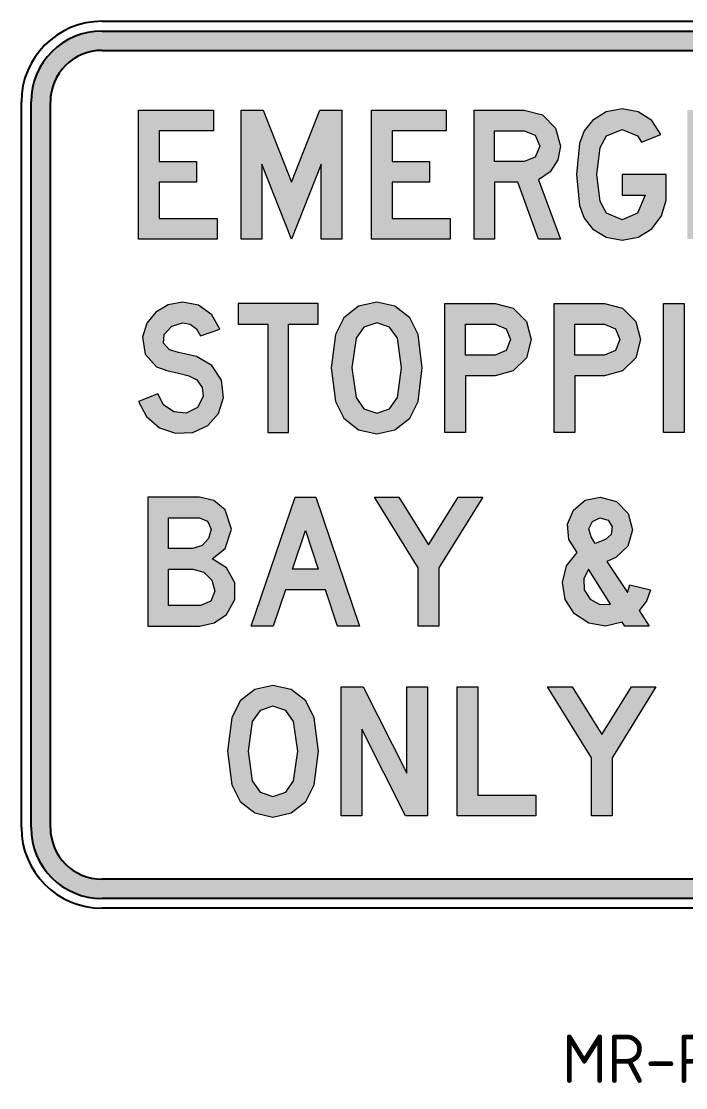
# Model space of a CAD drawing. Extents: x 42 to 327, y 159 to 248.
# Drawn here: x 220.6 to 275.5, y 159.5 to 247.6 of the extents above; entities that cross this region are included whole.
import ezdxf
from ezdxf.enums import TextEntityAlignment as Align

# ---------------------------------------------------------------- set-up
doc = ezdxf.new("R2010")
doc.units = 0
for name, color, linetype in [('L18', 4, 'CONTINUOUS'), ('L35', 3, 'CONTINUOUS'), ('T25', 1, 'CONTINUOUS')]:
    doc.layers.add(name, color=color, linetype=linetype)
doc.styles.add('ISO', font='iso3098b.shx')

msp = doc.modelspace()

# ---------------------------------------------------------------- hatches: boundary and pattern name
at = {"layer": 'L18'}
h = msp.add_hatch(color=256, dxfattribs=at)
h.paths.add_polyline_path([(270.2013579565243, 240.4181665096162), (268.8864532005567, 240.1650297651519), (267.7473378504672, 239.4548405654047), (267.0652749556605, 238.5829251122498), (266.685569838964, 237.5352202532168), (266.4394646707347, 234.9757265036329), (266.685569838964, 232.416232754049), (267.0652749556605, 231.3755594712511), (267.7473378504672, 230.4966124418611), (268.8864532005567, 229.7864232421139), (270.2013579565243, 229.5403180738847), (271.5162627124918, 229.7864232421139), (272.6553780625814, 230.4966124418611), (273.44994617715, 231.5654120295994), (273.8296512938466, 232.8451589043914), (273.8296512938466, 234.9757265036329), (270.2013579565243, 234.9757265036329), (270.2013579565243, 233.2670534784986), (272.1209782687122, 233.2670534784986), (271.4811048313163, 231.776359316653), (270.2013579565243, 231.2419595227838), (268.9216110817324, 231.776359316653), (268.3872112878632, 232.7396852608645), (268.1270429671637, 234.9757265036329), (268.3872112878632, 237.2187993226364), (268.9216110817324, 238.1750936906128), (270.2013579565243, 238.7094934844819), (271.4811048313163, 238.1750936906128), (271.8045573381318, 237.6406938967436), (273.4007251435042, 238.2805673341396), (272.6553780625814, 239.4548405654047), (271.5162627124918, 240.1650297651519)])
h.paths.add_polyline_path([(262.1220768623706, 240.3126928660894), (263.6198026004514, 239.9118930206876), (264.7096969168951, 238.8219987042439), (265.1104967622969, 237.3242729661632), (264.885486322773, 236.1851576160736), (264.2526444616122, 235.2077685193919), (263.2963500936358, 234.5468003532905), (265.1104967622969, 229.6457917174115), (263.2963500936358, 229.6457917174115), (261.5876770685015, 234.3358530662369), (259.6680567563135, 234.3358530662369), (259.6680567563135, 229.6457917174115), (257.9664153074144, 229.6457917174115), (257.9664153074144, 240.3126928660894)])
h.paths.add_polyline_path([(262.1220768623706, 238.6040198409551), (263.0291501967012, 238.2313463004937), (263.4018237371626, 237.3242729661632), (263.0291501967012, 236.4171996318326), (262.1220768623706, 236.0445260913712), (259.6680567563135, 236.0445260913712), (259.6680567563135, 238.6040198409551)], flags=16)
h.paths.add_polyline_path([(230.2409102123339, 240.3126928660894), (236.42869729924, 240.3126928660894), (236.42869729924, 238.6040198409551), (231.9495832374681, 238.6040198409551), (231.9495832374681, 236.0445260913712), (235.0364452046861, 236.0445260913712), (235.0364452046861, 234.3358530662369), (231.9495832374681, 234.3358530662369), (231.9495832374681, 231.3474331663107), (236.7451182298203, 231.3474331663107), (236.7451182298203, 229.6457917174115), (230.2409102123339, 229.6457917174115)])
h.paths.add_polyline_path([(238.7139595756542, 240.3126928660894), (240.5281062443153, 240.3126928660894), (242.8696211306104, 234.3358530662369), (245.2181675931407, 240.3126928660894), (247.0323142618018, 240.3126928660894), (247.0323142618018, 229.6457917174115), (245.3236412366675, 229.6457917174115), (245.3236412366675, 235.8265472280825), (242.8696211306104, 229.6457917174115), (240.4226326007884, 235.8265472280825), (240.4226326007884, 229.6457917174115), (238.7139595756542, 229.6457917174115)])
h.paths.add_polyline_path([(249.493365944094, 240.3126928660894), (255.674121454765, 240.3126928660894), (255.674121454765, 238.6040198409551), (251.1950073929932, 238.6040198409551), (251.1950073929932, 236.0445260913712), (254.2889009364463, 236.0445260913712), (254.2889009364463, 234.3358530662369), (251.1950073929932, 234.3358530662369), (251.1950073929932, 231.3474331663107), (255.9975739615806, 231.3474331663107), (255.9975739615806, 229.6457917174115), (249.493365944094, 229.6457917174115)])
h.paths.add_polyline_path([(275.5805137763916, 240.3126928660894), (281.7683008632977, 240.3126928660894), (281.7683008632977, 238.6040198409551), (277.2891868015259, 238.6040198409551), (277.2891868015259, 236.0445260913712), (280.383080344979, 236.0445260913712), (280.383080344979, 234.3358530662369), (277.2891868015259, 234.3358530662369), (277.2891868015259, 231.3474331663107), (282.0847217938781, 231.3474331663107), (282.0847217938781, 229.6457917174115), (275.5805137763916, 229.6457917174115)])
h.paths.add_polyline_path([(284.0535631397119, 240.3126928660894), (285.867709808373, 240.3126928660894), (289.4889715694601, 233.1615798349718), (289.4889715694601, 240.3126928660894), (291.1976445945945, 240.3126928660894), (291.1976445945945, 229.6457917174115), (289.3834979259333, 229.6457917174115), (285.7622361648462, 236.789873172294), (285.7622361648462, 229.6457917174115), (284.0535631397119, 229.6457917174115)])
h.paths.add_polyline_path([(296.8229055826909, 240.4181665096162), (298.1378103386585, 240.1650297651519), (299.276925688748, 239.4548405654047), (300.1277464131976, 238.2805673341396), (298.5315786078252, 237.5352202532168), (298.1026524574829, 238.1750936906128), (296.8229055826909, 238.7094934844819), (295.543158707899, 238.1750936906128), (295.0087589140298, 237.2187993226364), (294.7485905933303, 234.9757265036329), (295.0087589140298, 232.7396852608645), (295.543158707899, 231.776359316653), (296.8229055826909, 231.2419595227838), (298.1026524574829, 231.776359316653), (298.5315786078252, 232.5217063975758), (300.2332200567244, 232.0998118234685), (299.276925688748, 230.4966124418611), (298.1378103386585, 229.7864232421139), (296.8229055826909, 229.5403180738847), (295.5080008267234, 229.7864232421139), (294.3688854766338, 230.4966124418611), (293.6868225818271, 231.3755594712511), (293.3071174651306, 232.416232754049), (293.0610122969014, 234.9757265036329), (293.3071174651306, 237.5352202532168), (293.6868225818271, 238.5829251122498), (294.3688854766338, 239.4548405654047), (295.5080008267234, 240.1650297651519)])
h.paths.add_polyline_path([(301.5316419763477, 240.3126928660894), (303.5567359320624, 240.3126928660894), (306.0037244618844, 236.3609470219517), (308.4577445679415, 240.3126928660894), (310.4828385236562, 240.3126928660894), (306.8615767625691, 234.4413267097637), (306.8615767625691, 229.6457917174115), (305.1529037374348, 229.6457917174115), (305.1529037374348, 234.4413267097637)])
h = msp.add_hatch(color=256, dxfattribs=at)
h.paths.add_polyline_path([(270.0255685506463, 221.3313045423983), (269.6528950101849, 220.4242312080677), (268.7458216758543, 220.0445260913712), (266.2918015697973, 220.0445260913712), (266.2918015697973, 222.6110514171902), (268.7458216758543, 222.6110514171902), (269.6528950101849, 222.2313463004937)], flags=16)
h.paths.add_polyline_path([(233.862171973421, 222.716525060717), (234.5090769870521, 222.6040198409551), (235.0434767809213, 222.2243147242586), (235.3598977115017, 221.6477254729787), (236.956065516874, 222.1821252668479), (236.3021289270079, 223.3774932268184), (235.205203034329, 224.172061341387), (233.862171973421, 224.4181665096162), (232.6878987421558, 224.2142507987977), (231.6683201880634, 223.6025036663422), (230.9229731071405, 222.6743356033063), (230.5573311429143, 221.5422518294519), (230.775310006203, 220.1359365824278), (231.7316043741794, 219.0882317233948), (232.582425098629, 218.7647792165793), (233.5457510428405, 218.5538319295256), (234.3965717672901, 218.342884642472), (235.0645715096265, 217.9983374069511), (235.4864660837338, 217.3795586982605), (235.5708449985553, 216.6342116173377), (235.1137925432724, 215.7060435543018), (234.1856244802365, 215.248991099019), (233.159014349909, 215.3614963187809), (232.3152252016944, 215.9380855700608), (231.8370780177062, 216.8451589043913), (230.2409102123339, 216.2052854669953), (230.9018783784351, 214.960696473379), (231.9706779661735, 214.0465915628133), (233.3066774508465, 213.5895391075305), (234.7200242741057, 213.6457917174114), (235.957581691487, 214.2153493924562), (236.8576234495824, 215.2278963703136), (237.2724864474545, 216.5287379738109), (237.0896654653413, 217.9772426782457), (236.2880657745376, 219.1937053669216), (235.0364452046861, 219.9390524478444), (233.5457510428405, 220.2625049546599), (232.8004039619178, 220.4734522417136), (232.3081936254593, 221.021915188053), (232.3714778115754, 221.7531991165055), (232.990256520266, 222.4282304350771)])
h.paths.add_polyline_path([(249.9293236706716, 213.5403180738846), (251.4340809849875, 213.8778337331704), (252.6505436736633, 214.8270965249117), (253.339638144705, 216.2052854669953), (253.6912169564611, 218.982758079868), (253.339638144705, 221.7531991165055), (252.6505436736633, 223.1384196348243), (251.4340809849875, 224.0876824265656), (249.9293236706716, 224.4181665096162), (248.4175347801207, 224.0876824265656), (247.2010720914448, 223.1384196348243), (246.511977620403, 221.7531991165055), (246.167430384882, 218.982758079868), (246.511977620403, 216.2052854669953), (247.2010720914448, 214.8270965249117), (248.4175347801207, 213.8778337331704)])
h.paths.add_polyline_path([(249.9293236706716, 215.248991099019), (250.9910916821748, 215.6076014870101), (251.6309651195708, 216.5287379738109), (251.9825439313268, 218.982758079868), (251.6309651195708, 221.4367781859251), (250.9910916821748, 222.3579146727259), (249.9293236706716, 222.716525060717), (248.8605240829333, 222.3579146727259), (248.2206506455373, 221.4367781859251), (247.8761034100164, 218.982758079868), (248.2206506455373, 216.5287379738109), (248.8605240829333, 215.6076014870101)], flags=16)
h.paths.add_polyline_path([(259.7102462137244, 224.3126928660894), (261.2079719518051, 223.9189245969227), (262.2978662682487, 222.8219987042438), (262.6916345374155, 221.3313045423983), (262.2978662682487, 219.8335788043176), (261.2079719518051, 218.7366529116388), (259.7102462137244, 218.342884642472), (257.2562261076673, 218.342884642472), (257.2562261076673, 213.6457917174114), (255.5545846587681, 213.6457917174114), (255.5545846587681, 224.3126928660894)])
h.paths.add_polyline_path([(260.9899930885163, 221.3313045423983), (260.6173195480549, 220.4242312080677), (259.7102462137244, 220.0445260913712), (257.2562261076673, 220.0445260913712), (257.2562261076673, 222.6110514171902), (259.7102462137244, 222.6110514171902), (260.6173195480549, 222.2313463004937)], flags=16)
h.paths.add_polyline_path([(268.7458216758543, 224.3126928660894), (270.2435474139351, 223.9189245969227), (271.3334417303788, 222.8219987042438), (271.7342415757807, 221.3313045423983), (271.3334417303788, 219.8335788043176), (270.2435474139351, 218.7366529116388), (268.7458216758543, 218.342884642472), (266.2918015697973, 218.342884642472), (266.2918015697973, 213.6457917174114), (264.5901601208981, 213.6457917174114), (264.5901601208981, 224.3126928660894)])
h.paths.add_polyline_path([(290.6056884716696, 224.4713520652884), (289.290783715702, 224.2252468970592), (288.1516683656125, 223.515057697312), (287.4696054708058, 222.6361106679219), (287.0899003541093, 221.5954373851241), (286.8437951858801, 219.0359436355401), (287.0899003541093, 216.4764498859563), (287.4696054708058, 215.4287450269233), (288.1516683656125, 214.5568295737683), (289.290783715702, 213.839608797786), (290.6056884716696, 213.5935036295568), (291.9205932276371, 213.839608797786), (293.0597085777267, 214.5568295737683), (293.8542766922953, 215.6185975852715), (294.2339818089918, 216.8983444600635), (294.2339818089918, 219.0359436355401), (290.6056884716696, 219.0359436355401), (290.6056884716696, 217.3272706104059), (292.5253087838575, 217.3272706104059), (291.8854353464615, 215.8365764485603), (290.6056884716696, 215.3021766546911), (289.3259415968776, 215.8365764485603), (288.7915418030084, 216.7928708165367), (288.531373482309, 219.0359436355401), (288.7915418030084, 221.2719848783085), (289.3259415968776, 222.23531082252), (290.6056884716696, 222.7697106163892), (291.8854353464615, 222.23531082252), (292.2088878532771, 221.7009110286509), (293.8050556586495, 222.3407844660468), (293.0597085777267, 223.515057697312), (291.9205932276371, 224.2252468970592)])
h.paths.add_polyline_path([(238.4819175598952, 224.3126928660894), (238.4819175598952, 222.6110514171902), (240.9359376659524, 222.6110514171902), (240.9359376659524, 213.6457917174114), (242.6375791148516, 213.6457917174114), (242.6375791148516, 222.6110514171902), (245.0915992209086, 222.6110514171902), (245.0915992209086, 224.3126928660894)])
h.paths.add_polyline_path([(273.6257355830281, 224.3126928660894), (275.3273770319273, 224.3126928660894), (275.3273770319273, 213.6457917174114), (273.6257355830281, 213.6457917174114)])
h.paths.add_polyline_path([(277.7884287142195, 224.3126928660894), (279.6025753828806, 224.3126928660894), (283.2308687202029, 217.1686114112069), (283.2308687202029, 224.3126928660894), (284.932510169102, 224.3126928660894), (284.932510169102, 213.6457917174114), (283.1253950766761, 213.6457917174114), (279.4971017393538, 220.7969047485291), (279.4971017393538, 213.6457917174114), (277.7884287142195, 213.6457917174114)])
h = msp.add_hatch(color=256, dxfattribs=at)
h.paths.add_polyline_path([(267.6550620833552, 205.0078520355827), (267.4581779487717, 205.6688202016841), (267.7464725744116, 206.3016620628449), (268.3722828593374, 206.5899566884849), (269.0402826016738, 206.3930725539015), (269.3848298371948, 205.8516411837972), (269.3004509223733, 205.2187993226364), (268.8223037383852, 204.789873172294), (267.9714830139355, 204.4734522417136)], flags=16)
h.paths.add_polyline_path([(272.4505970757074, 197.6457917174114), (270.4255031199927, 197.6457917174114), (270.2075242567038, 197.969244224227), (268.8363668908553, 197.6387601411763), (267.4511463725366, 197.8848653094055), (266.2768731412714, 198.6583386952688), (265.5033997554082, 199.8466750790042), (265.2783893158843, 201.2389271735581), (265.6159049751702, 202.6100845394066), (266.4807888520899, 203.7281051607908), (265.7987259572832, 204.7969047485291), (265.6932523137564, 206.0625884708508), (266.1854626502149, 207.2298301258809), (267.1558201706616, 208.0454929691549), (268.400409164278, 208.3126928660894), (269.7364086489508, 207.940019325628), (270.7137977456326, 206.948567076476), (271.0513134049183, 205.605536015568), (270.6786398644569, 204.26250495466), (269.6801560390699, 203.2991790104484), (268.9277773819119, 202.9757265036329), (270.6364504070463, 200.416232754049), (270.8473976940999, 201.0561061914449), (272.5560707192341, 200.6342116173377), (272.2115234837133, 199.7060435543018), (271.5997763512577, 198.9255385922034)])
h.paths.add_polyline_path([(234.7332221505204, 202.3358530662369), (235.6473270610861, 202.0967794742428), (236.3082952271874, 201.4358113081415), (236.5473688191815, 200.5287379738109), (236.2098531598958, 199.6919804018316), (235.3730955879163, 199.3544647425458), (232.7081281948056, 199.3544647425458), (232.7081281948056, 202.3358530662369)], flags=16)
h.paths.add_polyline_path([(235.2676219443895, 206.6040198409551), (235.9496848391962, 206.3227567915503), (236.2309478886011, 205.6477254729787), (236.0340637540177, 204.8742520871155), (235.4926323839134, 204.2976628358356), (234.7332221505204, 204.0445260913712), (232.7081281948056, 204.0445260913712), (232.7081281948056, 206.6040198409551)], flags=16)
h.paths.add_polyline_path([(231.0064867459064, 208.3126928660894), (231.0064867459064, 197.6457917174114), (235.2676219443895, 197.6457917174114), (236.4840846330654, 197.8989284618758), (237.510694763393, 198.609117661623), (238.1927576581997, 199.8255803502988), (238.1927576581997, 201.2248640210879), (237.510694763393, 202.4483582859988), (236.3364215321279, 203.1937053669216), (237.3981895436311, 204.0445260913712), (237.9325893375002, 205.6477254729787), (237.3981895436311, 207.2438932783511), (236.46298990436, 208.0314298166846), (235.2676219443895, 208.3126928660894)])
h.paths.add_polyline_path([(269.2512298887274, 199.4599383860726), (267.4370832200663, 202.3358530662369), (267.0362833746645, 201.5342533754331), (267.0784728320752, 200.6342116173377), (267.5566200160634, 199.8677698077096), (268.3511881306321, 199.4388436573672)], flags=16)
h.paths.add_polyline_path([(245.0907339448531, 202.3358530662369), (242.9601663456115, 202.3358530662369), (244.0289659333498, 205.5352202532168)], flags=16)
h.paths.add_polyline_path([(239.549851871578, 197.6457917174114), (243.1711136326651, 208.3126928660894), (244.8797866577995, 208.3126928660894), (248.5080799951217, 197.6457917174114), (246.6939333264606, 197.6457917174114), (245.6813863486031, 200.6342116173377), (242.3765455180964, 200.6342116173377), (241.3639985402392, 197.6457917174114)])
h.paths.add_polyline_path([(249.7297553263342, 208.3126928660894), (251.754849282049, 208.3126928660894), (254.2018378118709, 204.3679785981868), (256.655857917928, 208.3126928660894), (258.6809518736428, 208.3126928660894), (255.0596901125556, 202.4483582859988), (255.0596901125556, 197.6457917174114), (253.3510170874213, 197.6457917174114), (253.3510170874213, 202.4483582859988)])
h = msp.add_hatch(color=256, dxfattribs=at)
h.paths.add_polyline_path([(241.3513997262149, 181.8480911989374), (242.8561570405307, 182.1856068582231), (244.0726197292066, 183.1348696499644), (244.7617142002483, 184.5200901682832), (245.1132930120044, 187.2905312049207), (244.7617142002483, 190.0609722415582), (244.0726197292066, 191.446192759877), (242.8561570405307, 192.3954555516183), (241.3513997262149, 192.7329712109041), (239.846642411899, 192.3954555516183), (238.6301797232232, 191.446192759877), (237.9410852521813, 190.0609722415582), (237.5895064404253, 187.2905312049207), (237.9410852521813, 184.5200901682832), (238.6301797232232, 183.1348696499644), (239.846642411899, 182.1856068582231)])
h.paths.add_polyline_path([(241.3513997262149, 183.5567642240717), (242.4131677377181, 183.9153746120628), (243.0600727513491, 184.8365110988636), (243.40461998687, 187.2905312049207), (243.0600727513491, 189.7445513109778), (242.4131677377181, 190.6656877977786), (241.3513997262149, 191.0242981857698), (240.2896317147116, 190.6656877977786), (239.6427267010806, 189.7445513109778), (239.2981794655596, 187.2905312049207), (239.6427267010806, 184.8365110988636), (240.2896317147116, 183.9153746120628)], flags=16)
h.paths.add_polyline_path([(246.9766607143113, 192.6274975673772), (248.7908073829724, 192.6274975673772), (252.4120691440596, 185.4763845362596), (252.4120691440596, 192.6274975673772), (254.1207421691939, 192.6274975673772), (254.1207421691939, 181.9605964186993), (252.3065955005328, 181.9605964186993), (248.6853337394456, 189.1046778735818), (248.6853337394456, 181.9605964186993), (246.9766607143113, 181.9605964186993)])
h.paths.add_polyline_path([(256.5817938514861, 192.6274975673772), (258.2834353003853, 192.6274975673772), (258.2834353003853, 183.6622378675985), (263.0860018689727, 183.6622378675985), (263.0860018689727, 181.9605964186993), (256.5817938514861, 181.9605964186993)])
h.paths.add_polyline_path([(264.0379903050785, 192.6274975673772), (266.0630842607932, 192.6274975673772), (268.5171043668503, 188.6757517232395), (270.9711244729074, 192.6274975673772), (272.9962184286222, 192.6274975673772), (269.3679250912999, 186.7561314110515), (269.3679250912999, 181.9605964186993), (267.6592520661656, 181.9605964186993), (267.6592520661656, 186.7561314110515)])
at = {"layer": 'T25'}
h = msp.add_hatch(color=4, dxfattribs=at)
h.dxf.hatch_style = 1
h.paths.add_polyline_path([(320.7862159266558, 246.8457917174114), (227.2228936287791, 246.8457917174114, 0.4142135623730951), (221.3562269621792, 240.9791250508114), (221.3562269621791, 180.9791250506782, 0.4142135623730951), (227.2228936287791, 175.1124583840781), (320.7862159266558, 175.1124583840781, 0.4142135623730951), (326.6528825932558, 180.9791250506782), (326.6528825932558, 240.9791250508114, 0.4142135623730947)])
h.paths.add_polyline_path([(320.7862159266558, 245.2457917174114, -0.4142135623730951), (325.0528825932557, 240.9791250508114), (325.0528825932558, 180.9791250506781, -0.4142135623730951), (320.7862159266558, 176.7124583840781), (227.2228936287792, 176.7124583840782, -0.4142135623730941), (222.9562269621792, 180.9791250506781), (222.9562269621791, 240.9791250508115, -0.4142135623730958), (227.2228936287791, 245.2457917174115)], flags=16)
h.paths.add_polyline_path([(281.7683008632977, 240.3126928660894), (281.7683008632977, 238.6040198409551), (277.2891868015259, 238.6040198409551), (277.2891868015259, 236.0445260913712), (280.383080344979, 236.0445260913712), (280.383080344979, 234.3358530662369), (277.2891868015259, 234.3358530662369), (277.2891868015259, 231.3474331663107), (282.0847217938781, 231.3474331663107), (282.0847217938781, 229.6457917174115), (275.5805137763916, 229.6457917174115), (275.5805137763916, 240.3126928660894)], flags=0)
h.paths.add_polyline_path([(284.0535631397119, 240.3126928660894), (285.867709808373, 240.3126928660894), (289.4889715694601, 233.1615798349718), (289.4889715694601, 240.3126928660894), (291.1976445945945, 240.3126928660894), (291.1976445945945, 229.6457917174115), (289.3834979259333, 229.6457917174115), (285.7622361648462, 236.789873172294), (285.7622361648462, 229.6457917174115), (284.0535631397119, 229.6457917174115)], flags=0)
h.paths.add_polyline_path([(272.6553780625814, 239.4548405654047), (273.4007251435042, 238.2805673341396), (271.8045573381318, 237.6406938967436), (271.4811048313163, 238.1750936906128), (270.2013579565243, 238.7094934844819), (268.9216110817324, 238.1750936906128), (268.3872112878632, 237.2187993226364), (268.1270429671637, 234.9757265036329), (268.3872112878632, 232.7396852608645), (268.9216110817324, 231.776359316653), (270.2013579565243, 231.2419595227838), (271.4811048313163, 231.776359316653), (272.1209782687122, 233.2670534784986), (270.2013579565243, 233.2670534784986), (270.2013579565243, 234.9757265036329), (273.8296512938466, 234.9757265036329), (273.8296512938466, 232.8451589043914), (273.44994617715, 231.5654120295994), (272.6553780625814, 230.4966124418611), (271.5162627124918, 229.7864232421139), (270.2013579565243, 229.5403180738847), (268.8864532005567, 229.7864232421139), (267.7473378504672, 230.4966124418611), (267.0652749556605, 231.3755594712511), (266.685569838964, 232.416232754049), (266.4394646707347, 234.9757265036329), (266.685569838964, 237.5352202532168), (267.0652749556605, 238.5829251122498), (267.7473378504672, 239.4548405654047), (268.8864532005567, 240.1650297651519), (270.2013579565243, 240.4181665096162), (271.5162627124918, 240.1650297651519)], flags=0)
h.paths.add_polyline_path([(293.6868225818271, 238.5829251122498), (294.3688854766338, 239.4548405654047), (295.5080008267234, 240.1650297651519), (296.8229055826909, 240.4181665096162), (298.1378103386585, 240.1650297651519), (299.276925688748, 239.4548405654047), (300.1277464131976, 238.2805673341396), (298.5315786078252, 237.5352202532168), (298.1026524574829, 238.1750936906128), (296.8229055826909, 238.7094934844819), (295.543158707899, 238.1750936906128), (295.0087589140298, 237.2187993226364), (294.7485905933303, 234.9757265036329), (295.0087589140298, 232.7396852608645), (295.543158707899, 231.776359316653), (296.8229055826909, 231.2419595227838), (298.1026524574829, 231.776359316653), (298.5315786078252, 232.5217063975758), (300.2332200567244, 232.0998118234685), (299.276925688748, 230.4966124418611), (298.1378103386585, 229.7864232421139), (296.8229055826909, 229.5403180738847), (295.5080008267234, 229.7864232421139), (294.3688854766338, 230.4966124418611), (293.6868225818271, 231.3755594712511), (293.3071174651306, 232.416232754049), (293.0610122969014, 234.9757265036329), (293.3071174651306, 237.5352202532168)], flags=0)
h.paths.add_polyline_path([(264.7096969168951, 238.8219987042439), (265.1104967622969, 237.3242729661632), (264.885486322773, 236.1851576160736), (264.2526444616122, 235.2077685193919), (263.2963500936358, 234.5468003532905), (265.1104967622969, 229.6457917174115), (263.2963500936358, 229.6457917174115), (261.5876770685015, 234.3358530662369), (259.6680567563135, 234.3358530662369), (259.6680567563135, 229.6457917174115), (257.9664153074144, 229.6457917174115), (257.9664153074144, 240.3126928660894), (262.1220768623706, 240.3126928660894), (263.6198026004514, 239.9118930206876)], flags=0)
h.paths.add_polyline_path([(263.0291501967012, 238.2313463004937), (263.4018237371626, 237.3242729661632), (263.0291501967012, 236.4171996318326), (262.1220768623706, 236.0445260913712), (259.6680567563135, 236.0445260913712), (259.6680567563135, 238.6040198409551), (262.1220768623706, 238.6040198409551)], flags=0)
h.paths.add_polyline_path([(301.5316419763477, 240.3126928660894), (303.5567359320624, 240.3126928660894), (306.0037244618844, 236.3609470219517), (308.4577445679415, 240.3126928660894), (310.4828385236562, 240.3126928660894), (306.8615767625691, 234.4413267097637), (306.8615767625691, 229.6457917174115), (305.1529037374348, 229.6457917174115), (305.1529037374348, 234.4413267097637)], flags=0)
h.paths.add_polyline_path([(279.6025753828806, 224.3126928660894), (283.2308687202029, 217.1686114112069), (283.2308687202029, 224.3126928660894), (284.932510169102, 224.3126928660894), (284.932510169102, 213.6457917174114), (283.1253950766761, 213.6457917174114), (279.4971017393538, 220.7969047485291), (279.4971017393538, 213.6457917174114), (277.7884287142195, 213.6457917174114), (277.7884287142195, 224.3126928660894)], flags=0)
h.paths.add_polyline_path([(275.3273770319273, 224.3126928660894), (275.3273770319273, 213.6457917174114), (273.6257355830281, 213.6457917174114), (273.6257355830281, 224.3126928660894)], flags=0)
h.paths.add_polyline_path([(289.290783715702, 224.2252468970592), (290.6056884716696, 224.4713520652884), (291.9205932276371, 224.2252468970592), (293.0597085777267, 223.515057697312), (293.8050556586495, 222.3407844660468), (292.2088878532771, 221.7009110286509), (291.8854353464615, 222.23531082252), (290.6056884716696, 222.7697106163892), (289.3259415968776, 222.23531082252), (288.7915418030084, 221.2719848783085), (288.531373482309, 219.0359436355401), (288.7915418030084, 216.7928708165367), (289.3259415968776, 215.8365764485603), (290.6056884716696, 215.3021766546911), (291.8854353464615, 215.8365764485603), (292.5253087838575, 217.3272706104059), (290.6056884716696, 217.3272706104059), (290.6056884716696, 219.0359436355401), (294.2339818089918, 219.0359436355401), (294.2339818089918, 216.8983444600635), (293.8542766922953, 215.6185975852715), (293.0597085777267, 214.5568295737683), (291.9205932276371, 213.839608797786), (290.6056884716696, 213.5935036295568), (289.290783715702, 213.839608797786), (288.1516683656125, 214.5568295737683), (287.4696054708058, 215.4287450269233), (287.0899003541093, 216.4764498859563), (286.8437951858801, 219.0359436355401), (287.0899003541093, 221.5954373851241), (287.4696054708058, 222.6361106679219), (288.1516683656125, 223.515057697312)], flags=0)
h.paths.add_polyline_path([(270.2435474139351, 223.9189245969227), (271.3334417303788, 222.8219987042438), (271.7342415757807, 221.3313045423983), (271.3334417303788, 219.8335788043176), (270.2435474139351, 218.7366529116388), (268.7458216758543, 218.342884642472), (266.2918015697973, 218.342884642472), (266.2918015697973, 213.6457917174114), (264.5901601208981, 213.6457917174114), (264.5901601208981, 224.3126928660894), (268.7458216758543, 224.3126928660894)], flags=0)
h.paths.add_polyline_path([(255.674121454765, 240.3126928660894), (255.674121454765, 238.6040198409551), (251.1950073929932, 238.6040198409551), (251.1950073929932, 236.0445260913712), (254.2889009364463, 236.0445260913712), (254.2889009364463, 234.3358530662369), (251.1950073929932, 234.3358530662369), (251.1950073929932, 231.3474331663107), (255.9975739615806, 231.3474331663107), (255.9975739615806, 229.6457917174115), (249.493365944094, 229.6457917174115), (249.493365944094, 240.3126928660894)], flags=0)
h.paths.add_polyline_path([(269.6528950101849, 222.2313463004937), (270.0255685506463, 221.3313045423983), (269.6528950101849, 220.4242312080677), (268.7458216758543, 220.0445260913712), (266.2918015697973, 220.0445260913712), (266.2918015697973, 222.6110514171902), (268.7458216758543, 222.6110514171902)], flags=0)
h.paths.add_polyline_path([(261.2079719518051, 223.9189245969227), (262.2978662682487, 222.8219987042438), (262.6916345374155, 221.3313045423983), (262.2978662682487, 219.8335788043176), (261.2079719518051, 218.7366529116388), (259.7102462137244, 218.342884642472), (257.2562261076673, 218.342884642472), (257.2562261076673, 213.6457917174114), (255.5545846587681, 213.6457917174114), (255.5545846587681, 224.3126928660894), (259.7102462137244, 224.3126928660894)], flags=0)
h.paths.add_polyline_path([(260.6173195480549, 222.2313463004937), (260.9899930885163, 221.3313045423983), (260.6173195480549, 220.4242312080677), (259.7102462137244, 220.0445260913712), (257.2562261076673, 220.0445260913712), (257.2562261076673, 222.6110514171902), (259.7102462137244, 222.6110514171902)], flags=0)
h.paths.add_polyline_path([(292.9396127224485, 211.5044720286526), (292.9396127224485, 191.5398140286526), (276.9678863224486, 191.5398140286526), (276.9678863224486, 211.5044720286526)], flags=0)
h.paths.add_polyline_path([(247.0323142618018, 240.3126928660894), (247.0323142618018, 229.6457917174115), (245.3236412366675, 229.6457917174115), (245.3236412366675, 235.8265472280825), (242.8696211306104, 229.6457917174115), (240.4226326007884, 235.8265472280825), (240.4226326007884, 229.6457917174115), (238.7139595756542, 229.6457917174115), (238.7139595756542, 240.3126928660894), (240.5281062443153, 240.3126928660894), (242.8696211306104, 234.3358530662369), (245.2181675931407, 240.3126928660894)], flags=0)
h.paths.add_polyline_path([(283.3749703970365, 210.2232378121961, -0.2959908802951486), (283.6901199203391, 209.8965922951824), (284.454824183078, 205.9615277222178, -0.2995208989254643), (284.2804985018288, 205.5375499120894, -0.1251674938925925), (283.4329651066648, 205.2285349988505), (282.4578480594408, 210.2463552647938, -0.1016267208178115)], flags=0)
h.paths.add_polyline_path([(282.0725706457731, 210.1804952707751), (283.0488181007507, 205.1568580796215), (282.1351251079178, 205.1568580796215, 0.5223975615109329), (281.7441457387481, 204.5950469180803, 0.04703282868396844), (285.2588673188953, 197.297023248728, 0.560129286267819), (285.9699388998851, 197.2921824509324, -0.06223295246991491), (286.538206650437, 197.9938519201043), (289.8532554287712, 194.092813237377, -0.1123792257229523), (287.3115814430052, 193.0202122856259, -0.1739657417520737), (287.0339736142928, 193.0675717083538, -0.3041065385459469), (279.2150164984721, 208.5791238685316, -0.1905366460207965), (279.3620570438862, 208.848216561159, -0.1192074332717002)], flags=0)
h.paths.add_polyline_path([(252.6505436736633, 223.1384196348243), (253.339638144705, 221.7531991165055), (253.6912169564611, 218.982758079868), (253.339638144705, 216.2052854669953), (252.6505436736633, 214.8270965249117), (251.4340809849875, 213.8778337331704), (249.9293236706717, 213.5403180738846), (248.4175347801207, 213.8778337331704), (247.2010720914448, 214.8270965249117), (246.511977620403, 216.2052854669953), (246.167430384882, 218.9827580798679), (246.511977620403, 221.7531991165055), (247.2010720914448, 223.1384196348243), (248.4175347801207, 224.0876824265656), (249.9293236706716, 224.4181665096162), (251.4340809849875, 224.0876824265656)], flags=0)
h.paths.add_polyline_path([(250.9910916821748, 222.3579146727259), (251.6309651195708, 221.4367781859251), (251.9825439313268, 218.982758079868), (251.6309651195708, 216.5287379738109), (250.9910916821748, 215.6076014870101), (249.9293236706716, 215.248991099019), (248.8605240829333, 215.6076014870101), (248.2206506455373, 216.5287379738109), (247.8761034100164, 218.982758079868), (248.2206506455373, 221.4367781859251), (248.8605240829333, 222.3579146727259), (249.9293236706716, 222.716525060717)], flags=0)
h.paths.add_polyline_path([(269.7364086489508, 207.940019325628), (270.7137977456326, 206.948567076476), (271.0513134049183, 205.605536015568), (270.6786398644569, 204.26250495466), (269.6801560390699, 203.2991790104484), (268.9277773819119, 202.9757265036329), (270.6364504070463, 200.416232754049), (270.8473976940999, 201.0561061914449), (272.5560707192341, 200.6342116173377), (272.2115234837133, 199.7060435543018), (271.5997763512577, 198.9255385922034), (272.4505970757074, 197.6457917174114), (270.4255031199927, 197.6457917174114), (270.2075242567038, 197.969244224227), (268.8363668908553, 197.6387601411763), (267.4511463725366, 197.8848653094055), (266.2768731412714, 198.6583386952688), (265.5033997554082, 199.8466750790042), (265.2783893158843, 201.2389271735581), (265.6159049751702, 202.6100845394066), (266.4807888520899, 203.7281051607908), (265.7987259572832, 204.7969047485291), (265.6932523137564, 206.0625884708508), (266.1854626502149, 207.2298301258809), (267.1558201706616, 208.0454929691549), (268.400409164278, 208.3126928660894)], flags=0)
h.paths.add_polyline_path([(269.0402826016738, 206.3930725539015), (269.3848298371948, 205.8516411837972), (269.3004509223733, 205.2187993226364), (268.8223037383852, 204.789873172294), (267.9714830139355, 204.4734522417136), (267.6550620833552, 205.0078520355827), (267.4581779487717, 205.6688202016841), (267.7464725744116, 206.3016620628449), (268.3722828593374, 206.5899566884849)], flags=0)
h.paths.add_polyline_path([(245.0915992209086, 224.3126928660894), (245.0915992209086, 222.6110514171902), (242.6375791148516, 222.6110514171902), (242.6375791148516, 213.6457917174114), (240.9359376659524, 213.6457917174114), (240.9359376659524, 222.6110514171902), (238.4819175598952, 222.6110514171902), (238.4819175598952, 224.3126928660894)], flags=0)
h.paths.add_polyline_path([(298.7875048313037, 207.3581107066658), (312.3094605319234, 193.8361550060459), (314.2537279340057, 197.2677557326419, -0.682483024678017), (315.3670330042069, 197.1081062978729), (318.3849937288946, 184.2546868654572), (305.5315742964789, 187.272647590145, -0.682483024678045), (305.37192486171, 188.3859526603462), (308.6759609877091, 190.2579448432636), (295.1816499778053, 203.7522558531674)], flags=0)
h.paths.add_polyline_path([(258.6809518736428, 208.3126928660894), (255.0596901125556, 202.4483582859988), (255.0596901125556, 197.6457917174114), (253.3510170874213, 197.6457917174114), (253.3510170874213, 202.4483582859988), (249.7297553263342, 208.3126928660894), (251.754849282049, 208.3126928660894), (254.2018378118709, 204.3679785981868), (256.655857917928, 208.3126928660894)], flags=0)
h.paths.add_polyline_path([(236.42869729924, 240.3126928660894), (236.42869729924, 238.6040198409551), (231.9495832374681, 238.6040198409551), (231.9495832374681, 236.0445260913712), (235.0364452046861, 236.0445260913712), (235.0364452046861, 234.3358530662369), (231.9495832374681, 234.3358530662369), (231.9495832374681, 231.3474331663107), (236.7451182298203, 231.3474331663107), (236.7451182298203, 229.6457917174115), (230.2409102123339, 229.6457917174115), (230.2409102123339, 240.3126928660894)], flags=0)
h.paths.add_polyline_path([(267.4370832200663, 202.3358530662369), (269.2512298887274, 199.4599383860726), (268.3511881306321, 199.4388436573672), (267.5566200160634, 199.8677698077096), (267.0784728320752, 200.6342116173377), (267.0362833746645, 201.5342533754331)], flags=0)
h.paths.add_polyline_path([(288.0380016049757, 198.6116399457514), (290.6429426503195, 195.5462323262543, -0.2961990961382951), (290.7011134655006, 195.0958149089435, -0.1145505995363155), (290.1359088297893, 194.3905539727003), (286.839765885559, 198.2693449012919, -0.08413469352518646), (287.5586615300028, 198.7259974075447, -0.3270840644366924)], flags=0)
h.paths.add_polyline_path([(236.956065516874, 222.1821252668479), (235.3598977115017, 221.6477254729787), (235.0434767809213, 222.2243147242586), (234.5090769870521, 222.6040198409551), (233.862171973421, 222.716525060717), (232.990256520266, 222.4282304350771), (232.3714778115754, 221.7531991165055), (232.3081936254593, 221.021915188053), (232.8004039619178, 220.4734522417136), (233.5457510428405, 220.2625049546599), (235.0364452046861, 219.9390524478444), (236.2880657745376, 219.1937053669216), (237.0896654653413, 217.9772426782458), (237.2724864474545, 216.5287379738109), (236.8576234495824, 215.2278963703136), (235.957581691487, 214.2153493924562), (234.7200242741057, 213.6457917174114), (233.3066774508465, 213.5895391075305), (231.9706779661735, 214.0465915628133), (230.9018783784351, 214.960696473379), (230.2409102123339, 216.2052854669953), (231.8370780177062, 216.8451589043913), (232.3152252016944, 215.9380855700608), (233.159014349909, 215.3614963187809), (234.1856244802365, 215.248991099019), (235.1137925432724, 215.7060435543018), (235.5708449985553, 216.6342116173377), (235.4864660837338, 217.3795586982605), (235.0645715096265, 217.9983374069511), (234.3965717672901, 218.342884642472), (233.5457510428406, 218.5538319295256), (232.582425098629, 218.7647792165793), (231.7316043741795, 219.0882317233948), (230.775310006203, 220.1359365824278), (230.5573311429143, 221.5422518294519), (230.9229731071405, 222.6743356033063), (231.6683201880634, 223.6025036663422), (232.6878987421558, 224.2142507987977), (233.862171973421, 224.4181665096162), (235.205203034329, 224.172061341387), (236.3021289270079, 223.3774932268184)], flags=0)
h.paths.add_polyline_path([(244.8797866577995, 208.3126928660894), (248.5080799951217, 197.6457917174114), (246.6939333264606, 197.6457917174114), (245.6813863486031, 200.6342116173377), (242.3765455180964, 200.6342116173377), (241.3639985402392, 197.6457917174114), (239.549851871578, 197.6457917174114), (243.1711136326651, 208.3126928660894)], flags=0)
h.paths.add_polyline_path([(272.9962184286222, 192.6274975673772), (269.3679250912999, 186.7561314110515), (269.3679250912999, 181.9605964186993), (267.6592520661656, 181.9605964186993), (267.6592520661656, 186.7561314110515), (264.0379903050785, 192.6274975673772), (266.0630842607932, 192.6274975673772), (268.5171043668503, 188.6757517232395), (270.9711244729074, 192.6274975673772)], flags=0)
h.paths.add_polyline_path([(244.0289659333498, 205.5352202532168), (245.0907339448531, 202.3358530662369), (242.9601663456115, 202.3358530662369)], flags=0)
h.paths.add_polyline_path([(258.2834353003853, 192.6274975673772), (258.2834353003853, 183.6622378675985), (263.0860018689727, 183.6622378675985), (263.0860018689727, 181.9605964186993), (256.5817938514861, 181.9605964186993), (256.5817938514861, 192.6274975673772)], flags=0)
h.paths.add_polyline_path([(237.3981895436311, 207.2438932783511), (237.9325893375002, 205.6477254729787), (237.3981895436311, 204.0445260913712), (236.3364215321279, 203.1937053669216), (237.510694763393, 202.4483582859988), (238.1927576581997, 201.2248640210879), (238.1927576581997, 199.8255803502988), (237.510694763393, 198.609117661623), (236.4840846330654, 197.8989284618758), (235.2676219443895, 197.6457917174114), (231.0064867459064, 197.6457917174114), (231.0064867459064, 208.3126928660894), (235.2676219443895, 208.3126928660894), (236.46298990436, 208.0314298166846)], flags=0)
h.paths.add_polyline_path([(254.1207421691939, 192.6274975673772), (254.1207421691939, 181.9605964186993), (252.3065955005328, 181.9605964186993), (248.6853337394456, 189.1046778735818), (248.6853337394456, 181.9605964186993), (246.9766607143113, 181.9605964186993), (246.9766607143113, 192.6274975673772), (248.7908073829724, 192.6274975673772), (252.4120691440596, 185.4763845362596), (252.4120691440596, 192.6274975673772)], flags=0)
h.paths.add_polyline_path([(235.9496848391962, 206.3227567915503), (236.2309478886011, 205.6477254729787), (236.0340637540177, 204.8742520871155), (235.4926323839134, 204.2976628358356), (234.7332221505203, 204.0445260913712), (232.7081281948056, 204.0445260913712), (232.7081281948056, 206.6040198409551), (235.2676219443895, 206.6040198409551)], flags=0)
h.paths.add_polyline_path([(236.3082952271874, 201.4358113081415), (236.5473688191815, 200.5287379738109), (236.2098531598958, 199.6919804018316), (235.3730955879163, 199.3544647425458), (232.7081281948056, 199.3544647425458), (232.7081281948056, 202.3358530662369), (234.7332221505204, 202.3358530662369), (235.6473270610861, 202.0967794742428)], flags=0)
h.paths.add_polyline_path([(242.8561570405307, 192.3954555516183), (244.0726197292066, 191.446192759877), (244.7617142002483, 190.0609722415582), (245.1132930120044, 187.2905312049207), (244.7617142002483, 184.5200901682832), (244.0726197292066, 183.1348696499644), (242.8561570405307, 182.1856068582231), (241.3513997262149, 181.8480911989374), (239.846642411899, 182.1856068582231), (238.6301797232232, 183.1348696499644), (237.9410852521813, 184.5200901682832), (237.5895064404253, 187.2905312049207), (237.9410852521813, 190.0609722415582), (238.6301797232232, 191.446192759877), (239.8466424118991, 192.3954555516183), (241.3513997262149, 192.7329712109041)], flags=0)
h.paths.add_polyline_path([(242.4131677377181, 190.6656877977786), (243.0600727513491, 189.7445513109778), (243.40461998687, 187.2905312049207), (243.0600727513491, 184.8365110988636), (242.4131677377181, 183.9153746120628), (241.3513997262149, 183.5567642240717), (240.2896317147115, 183.9153746120628), (239.6427267010806, 184.8365110988636), (239.2981794655596, 187.2905312049207), (239.6427267010806, 189.7445513109778), (240.2896317147116, 190.6656877977786), (241.3513997262149, 191.0242981857698)], flags=0)

# ---------------------------------------------------------------- linework, layer by layer
at = {"layer": 'L18'}
for p, q in [((227.2228936287791, 246.8457917174114), (320.7862159266558, 246.8457917174114)), ((227.2228936287791, 245.2457917174115), (320.7862159266558, 245.2457917174114)), ((221.3562269621792, 180.9791250506781), (221.3562269621792, 240.9791250508114)), ((222.9562269621792, 180.9791250506781), (222.9562269621791, 240.9791250508114)), ((320.7862159266558, 176.7124583840781), (227.2228936287792, 176.7124583840781)), ((320.7862159266558, 175.1124583840781), (227.2228936287792, 175.1124583840781))]:
    msp.add_line(p, q, dxfattribs=at)
at = {"layer": 'L18', "lineweight": 0}
for points in [[(230.2409102123339, 240.3126928660894), (236.42869729924, 240.3126928660894), (236.42869729924, 238.6040198409551), (231.9495832374681, 238.6040198409551), (231.9495832374681, 236.0445260913712), (235.0364452046861, 236.0445260913712), (235.0364452046861, 234.3358530662369), (231.9495832374681, 234.3358530662369), (231.9495832374681, 231.3474331663107), (236.7451182298203, 231.3474331663107), (236.7451182298203, 229.6457917174115), (230.2409102123339, 229.6457917174115), (230.2409102123339, 240.3126928660894), (230.2409102123339, 240.3126928660894)], [(238.7139595756542, 240.3126928660894), (240.5281062443153, 240.3126928660894), (242.8696211306104, 234.3358530662369), (245.2181675931407, 240.3126928660894), (247.0323142618018, 240.3126928660894), (247.0323142618018, 229.6457917174115), (245.3236412366675, 229.6457917174115), (245.3236412366675, 235.8265472280825), (242.8696211306104, 229.6457917174115), (240.4226326007884, 235.8265472280825), (240.4226326007884, 229.6457917174115), (238.7139595756542, 229.6457917174115), (238.7139595756542, 240.3126928660894), (238.7139595756542, 240.3126928660894)], [(249.493365944094, 240.3126928660894), (255.674121454765, 240.3126928660894), (255.674121454765, 238.6040198409551), (251.1950073929932, 238.6040198409551), (251.1950073929932, 236.0445260913712), (254.2889009364463, 236.0445260913712), (254.2889009364463, 234.3358530662369), (251.1950073929932, 234.3358530662369), (251.1950073929932, 231.3474331663107), (255.9975739615806, 231.3474331663107), (255.9975739615806, 229.6457917174115), (249.493365944094, 229.6457917174115), (249.493365944094, 240.3126928660894), (249.493365944094, 240.3126928660894)], [(238.4819175598952, 224.3126928660894), (238.4819175598952, 222.6110514171902), (240.9359376659524, 222.6110514171902), (240.9359376659524, 213.6457917174114), (242.6375791148516, 213.6457917174114), (242.6375791148516, 222.6110514171902), (245.0915992209086, 222.6110514171902), (245.0915992209086, 224.3126928660894), (238.4819175598952, 224.3126928660894), (238.4819175598952, 224.3126928660894)], [(273.6257355830281, 224.3126928660894), (275.3273770319273, 224.3126928660894), (275.3273770319273, 213.6457917174114), (273.6257355830281, 213.6457917174114), (273.6257355830281, 224.3126928660894), (273.6257355830281, 224.3126928660894)], [(239.549851871578, 197.6457917174114), (243.1711136326651, 208.3126928660894), (244.8797866577995, 208.3126928660894), (248.5080799951217, 197.6457917174114), (246.6939333264606, 197.6457917174114), (245.6813863486031, 200.6342116173377), (242.3765455180964, 200.6342116173377), (241.3639985402392, 197.6457917174114), (239.549851871578, 197.6457917174114), (239.549851871578, 197.6457917174114)], [(249.7297553263342, 208.3126928660894), (251.754849282049, 208.3126928660894), (254.2018378118709, 204.3679785981868), (256.655857917928, 208.3126928660894), (258.6809518736428, 208.3126928660894), (255.0596901125556, 202.4483582859988), (255.0596901125556, 197.6457917174114), (253.3510170874213, 197.6457917174114), (253.3510170874213, 202.4483582859988), (249.7297553263342, 208.3126928660894), (249.7297553263342, 208.3126928660894)], [(245.0907339448531, 202.3358530662369), (242.9601663456115, 202.3358530662369), (244.0289659333498, 205.5352202532168), (245.0907339448531, 202.3358530662369), (245.0907339448531, 202.3358530662369)], [(269.2512298887274, 199.4599383860726), (267.4370832200663, 202.3358530662369), (267.0362833746645, 201.5342533754331), (267.0784728320752, 200.6342116173377), (267.5566200160634, 199.8677698077096), (268.3511881306321, 199.4388436573672), (269.2512298887274, 199.4599383860726), (269.2512298887274, 199.4599383860726)], [(246.9766607143113, 192.6274975673772), (248.7908073829724, 192.6274975673772), (252.4120691440596, 185.4763845362596), (252.4120691440596, 192.6274975673772), (254.1207421691939, 192.6274975673772), (254.1207421691939, 181.9605964186993), (252.3065955005328, 181.9605964186993), (248.6853337394456, 189.1046778735818), (248.6853337394456, 181.9605964186993), (246.9766607143113, 181.9605964186993), (246.9766607143113, 192.6274975673772), (246.9766607143113, 192.6274975673772)], [(256.5817938514861, 192.6274975673772), (258.2834353003853, 192.6274975673772), (258.2834353003853, 183.6622378675985), (263.0860018689727, 183.6622378675985), (263.0860018689727, 181.9605964186993), (256.5817938514861, 181.9605964186993), (256.5817938514861, 192.6274975673772), (256.5817938514861, 192.6274975673772)], [(264.0379903050785, 192.6274975673772), (266.0630842607932, 192.6274975673772), (268.5171043668503, 188.6757517232395), (270.9711244729074, 192.6274975673772), (272.9962184286222, 192.6274975673772), (269.3679250912999, 186.7561314110515), (269.3679250912999, 181.9605964186993), (267.6592520661656, 181.9605964186993), (267.6592520661656, 186.7561314110515), (264.0379903050785, 192.6274975673772), (264.0379903050785, 192.6274975673772)]]:
    msp.add_lwpolyline(points, dxfattribs=at)
for points in [[(262.1220768623706, 240.3126928660894), (263.6198026004514, 239.9118930206876), (264.7096969168951, 238.8219987042439), (265.1104967622969, 237.3242729661632), (264.885486322773, 236.1851576160736), (264.2526444616122, 235.2077685193919), (263.2963500936358, 234.5468003532905), (265.1104967622969, 229.6457917174115), (263.2963500936358, 229.6457917174115), (261.5876770685015, 234.3358530662369), (259.6680567563135, 234.3358530662369), (259.6680567563135, 229.6457917174115), (257.9664153074144, 229.6457917174115), (257.9664153074144, 240.3126928660894)], [(270.2013579565243, 240.4181665096162), (268.8864532005567, 240.1650297651519), (267.7473378504672, 239.4548405654047), (267.0652749556605, 238.5829251122498), (266.685569838964, 237.5352202532168), (266.4394646707347, 234.9757265036329), (266.685569838964, 232.416232754049), (267.0652749556605, 231.3755594712511), (267.7473378504672, 230.4966124418611), (268.8864532005567, 229.7864232421139), (270.2013579565243, 229.5403180738847), (271.5162627124918, 229.7864232421139), (272.6553780625814, 230.4966124418611), (273.44994617715, 231.5654120295994), (273.8296512938466, 232.8451589043914), (273.8296512938466, 234.9757265036329), (270.2013579565243, 234.9757265036329), (270.2013579565243, 233.2670534784986), (272.1209782687122, 233.2670534784986), (271.4811048313163, 231.776359316653), (270.2013579565243, 231.2419595227838), (268.9216110817324, 231.776359316653), (268.3872112878632, 232.7396852608645), (268.1270429671637, 234.9757265036329), (268.3872112878632, 237.2187993226364), (268.9216110817324, 238.1750936906128), (270.2013579565243, 238.7094934844819), (271.4811048313163, 238.1750936906128), (271.8045573381318, 237.6406938967436), (273.4007251435042, 238.2805673341396), (272.6553780625814, 239.4548405654047), (271.5162627124918, 240.1650297651519)], [(262.1220768623706, 238.6040198409551), (263.0291501967012, 238.2313463004937), (263.4018237371626, 237.3242729661632), (263.0291501967012, 236.4171996318326), (262.1220768623706, 236.0445260913712), (259.6680567563135, 236.0445260913712), (259.6680567563135, 238.6040198409551)], [(233.862171973421, 222.716525060717), (234.5090769870521, 222.6040198409551), (235.0434767809213, 222.2243147242586), (235.3598977115017, 221.6477254729787), (236.956065516874, 222.1821252668479), (236.3021289270079, 223.3774932268184), (235.205203034329, 224.172061341387), (233.862171973421, 224.4181665096162), (232.6878987421558, 224.2142507987977), (231.6683201880634, 223.6025036663422), (230.9229731071405, 222.6743356033063), (230.5573311429143, 221.5422518294519), (230.775310006203, 220.1359365824278), (231.7316043741794, 219.0882317233948), (232.582425098629, 218.7647792165793), (233.5457510428405, 218.5538319295256), (234.3965717672901, 218.342884642472), (235.0645715096265, 217.9983374069511), (235.4864660837338, 217.3795586982605), (235.5708449985553, 216.6342116173377), (235.1137925432724, 215.7060435543018), (234.1856244802365, 215.248991099019), (233.159014349909, 215.3614963187809), (232.3152252016944, 215.9380855700608), (231.8370780177062, 216.8451589043913), (230.2409102123339, 216.2052854669953), (230.9018783784351, 214.960696473379), (231.9706779661735, 214.0465915628133), (233.3066774508465, 213.5895391075305), (234.7200242741057, 213.6457917174114), (235.957581691487, 214.2153493924562), (236.8576234495824, 215.2278963703136), (237.2724864474545, 216.5287379738109), (237.0896654653413, 217.9772426782457), (236.2880657745376, 219.1937053669216), (235.0364452046861, 219.9390524478444), (233.5457510428405, 220.2625049546599), (232.8004039619178, 220.4734522417136), (232.3081936254593, 221.021915188053), (232.3714778115754, 221.7531991165055), (232.990256520266, 222.4282304350771)], [(249.9293236706716, 213.5403180738846), (251.4340809849875, 213.8778337331704), (252.6505436736633, 214.8270965249117), (253.339638144705, 216.2052854669953), (253.6912169564611, 218.982758079868), (253.339638144705, 221.7531991165055), (252.6505436736633, 223.1384196348243), (251.4340809849875, 224.0876824265656), (249.9293236706716, 224.4181665096162), (248.4175347801207, 224.0876824265656), (247.2010720914448, 223.1384196348243), (246.511977620403, 221.7531991165055), (246.167430384882, 218.982758079868), (246.511977620403, 216.2052854669953), (247.2010720914448, 214.8270965249117), (248.4175347801207, 213.8778337331704)], [(259.7102462137244, 224.3126928660894), (261.2079719518051, 223.9189245969227), (262.2978662682487, 222.8219987042438), (262.6916345374155, 221.3313045423983), (262.2978662682487, 219.8335788043176), (261.2079719518051, 218.7366529116388), (259.7102462137244, 218.342884642472), (257.2562261076673, 218.342884642472), (257.2562261076673, 213.6457917174114), (255.5545846587681, 213.6457917174114), (255.5545846587681, 224.3126928660894)], [(268.7458216758543, 224.3126928660894), (270.2435474139351, 223.9189245969227), (271.3334417303788, 222.8219987042438), (271.7342415757807, 221.3313045423983), (271.3334417303788, 219.8335788043176), (270.2435474139351, 218.7366529116388), (268.7458216758543, 218.342884642472), (266.2918015697973, 218.342884642472), (266.2918015697973, 213.6457917174114), (264.5901601208981, 213.6457917174114), (264.5901601208981, 224.3126928660894)], [(249.9293236706716, 215.248991099019), (250.9910916821748, 215.6076014870101), (251.6309651195708, 216.5287379738109), (251.9825439313268, 218.982758079868), (251.6309651195708, 221.4367781859251), (250.9910916821748, 222.3579146727259), (249.9293236706716, 222.716525060717), (248.8605240829333, 222.3579146727259), (248.2206506455373, 221.4367781859251), (247.8761034100164, 218.982758079868), (248.2206506455373, 216.5287379738109), (248.8605240829333, 215.6076014870101)], [(260.9899930885163, 221.3313045423983), (260.6173195480549, 220.4242312080677), (259.7102462137244, 220.0445260913712), (257.2562261076673, 220.0445260913712), (257.2562261076673, 222.6110514171902), (259.7102462137244, 222.6110514171902), (260.6173195480549, 222.2313463004937)], [(270.0255685506463, 221.3313045423983), (269.6528950101849, 220.4242312080677), (268.7458216758543, 220.0445260913712), (266.2918015697973, 220.0445260913712), (266.2918015697973, 222.6110514171902), (268.7458216758543, 222.6110514171902), (269.6528950101849, 222.2313463004937)], [(231.0064867459064, 208.3126928660894), (231.0064867459064, 197.6457917174114), (235.2676219443895, 197.6457917174114), (236.4840846330654, 197.8989284618758), (237.510694763393, 198.609117661623), (238.1927576581997, 199.8255803502988), (238.1927576581997, 201.2248640210879), (237.510694763393, 202.4483582859988), (236.3364215321279, 203.1937053669216), (237.3981895436311, 204.0445260913712), (237.9325893375002, 205.6477254729787), (237.3981895436311, 207.2438932783511), (236.46298990436, 208.0314298166846), (235.2676219443895, 208.3126928660894)], [(272.4505970757074, 197.6457917174114), (270.4255031199927, 197.6457917174114), (270.2075242567038, 197.969244224227), (268.8363668908553, 197.6387601411763), (267.4511463725366, 197.8848653094055), (266.2768731412714, 198.6583386952688), (265.5033997554082, 199.8466750790042), (265.2783893158843, 201.2389271735581), (265.6159049751702, 202.6100845394066), (266.4807888520899, 203.7281051607908), (265.7987259572832, 204.7969047485291), (265.6932523137564, 206.0625884708508), (266.1854626502149, 207.2298301258809), (267.1558201706616, 208.0454929691549), (268.400409164278, 208.3126928660894), (269.7364086489508, 207.940019325628), (270.7137977456326, 206.948567076476), (271.0513134049183, 205.605536015568), (270.6786398644569, 204.26250495466), (269.6801560390699, 203.2991790104484), (268.9277773819119, 202.9757265036329), (270.6364504070463, 200.416232754049), (270.8473976940999, 201.0561061914449), (272.5560707192341, 200.6342116173377), (272.2115234837133, 199.7060435543018), (271.5997763512577, 198.9255385922034)], [(235.2676219443895, 206.6040198409551), (235.9496848391962, 206.3227567915503), (236.2309478886011, 205.6477254729787), (236.0340637540177, 204.8742520871155), (235.4926323839134, 204.2976628358356), (234.7332221505204, 204.0445260913712), (232.7081281948056, 204.0445260913712), (232.7081281948056, 206.6040198409551)], [(267.6550620833552, 205.0078520355827), (267.4581779487717, 205.6688202016841), (267.7464725744116, 206.3016620628449), (268.3722828593374, 206.5899566884849), (269.0402826016738, 206.3930725539015), (269.3848298371948, 205.8516411837972), (269.3004509223733, 205.2187993226364), (268.8223037383852, 204.789873172294), (267.9714830139355, 204.4734522417136)], [(234.7332221505204, 202.3358530662369), (235.6473270610861, 202.0967794742428), (236.3082952271874, 201.4358113081415), (236.5473688191815, 200.5287379738109), (236.2098531598958, 199.6919804018316), (235.3730955879163, 199.3544647425458), (232.7081281948056, 199.3544647425458), (232.7081281948056, 202.3358530662369)], [(241.3513997262149, 181.8480911989374), (242.8561570405307, 182.1856068582231), (244.0726197292066, 183.1348696499644), (244.7617142002483, 184.5200901682832), (245.1132930120044, 187.2905312049207), (244.7617142002483, 190.0609722415582), (244.0726197292066, 191.446192759877), (242.8561570405307, 192.3954555516183), (241.3513997262149, 192.7329712109041), (239.846642411899, 192.3954555516183), (238.6301797232232, 191.446192759877), (237.9410852521813, 190.0609722415582), (237.5895064404253, 187.2905312049207), (237.9410852521813, 184.5200901682832), (238.6301797232232, 183.1348696499644), (239.846642411899, 182.1856068582231)], [(241.3513997262149, 183.5567642240717), (242.4131677377181, 183.9153746120628), (243.0600727513491, 184.8365110988636), (243.40461998687, 187.2905312049207), (243.0600727513491, 189.7445513109778), (242.4131677377181, 190.6656877977786), (241.3513997262149, 191.0242981857698), (240.2896317147116, 190.6656877977786), (239.6427267010806, 189.7445513109778), (239.2981794655596, 187.2905312049207), (239.6427267010806, 184.8365110988636), (240.2896317147116, 183.9153746120628)]]:
    msp.add_lwpolyline(points, close=True, dxfattribs=at)
at = {"layer": 'L18'}
for centre, radius, start, end in [((227.2228936287791, 240.9791250508114), 5.86666666659994, 90, 180), ((227.2228936287791, 240.9791250508115), 4.266666666600031, 90, 180), ((227.2228936287791, 180.9791250506782), 5.86666666660004, 180, 270), ((227.2228936287792, 180.9791250506781), 4.266666666599988, 180, 270)]:
    msp.add_arc(centre, radius, start, end, dxfattribs=at)
at = {"layer": 'L35'}
for p, q in [((227.2228936287791, 247.6457917174114), (320.7862159266558, 247.6457917174114)), ((220.5562269621792, 180.9791250506781), (220.5562269621791, 240.9791250508114)), ((320.7862159266558, 174.3124583840781), (227.2228936287792, 174.3124583840781))]:
    msp.add_line(p, q, dxfattribs=at)
for centre, radius, start, end in [((227.222893628779, 240.9791250508114), 6.666666666599895, 90, 180), ((227.2228936287793, 180.9791250506781), 6.666666666600008, 180, 270)]:
    msp.add_arc(centre, radius, start, end, dxfattribs=at)

# ---------------------------------------------------------------- texts
at = {"layer": 'L35', "style": 'ISO'}
msp.add_text('MR-RPK-19(R)', height=4, dxfattribs=at).set_placement((281.3511914515006, 159.8682534009297), align=Align.CENTER)

doc.saveas('drawing.dxf')
